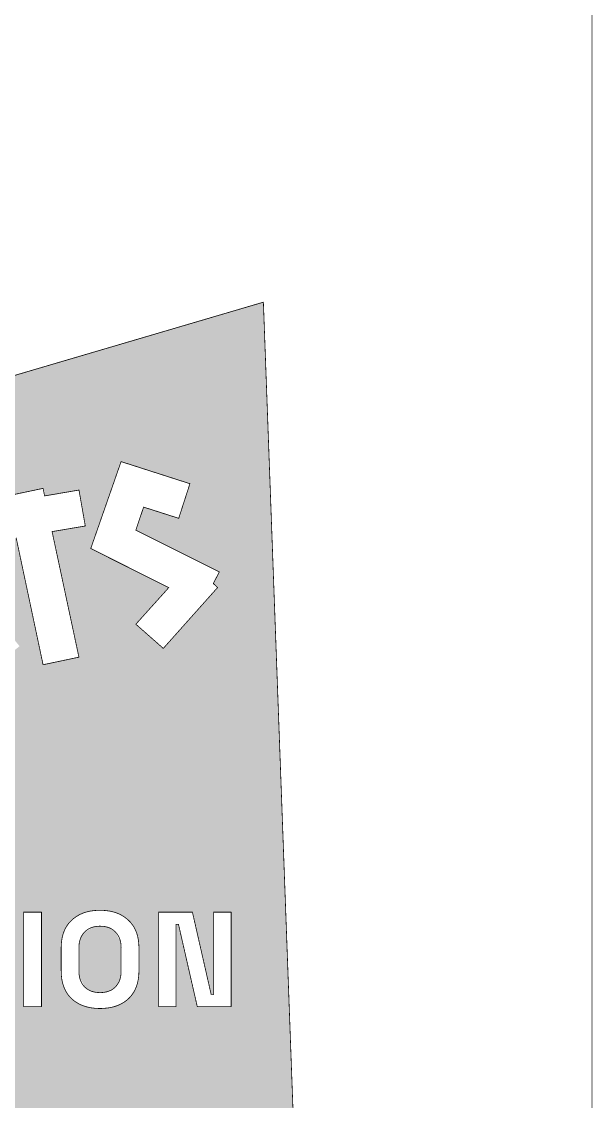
# Model space of a CAD drawing. Header units: inches. Extents: x 0 to 67, y 0 to 129.
# Drawn here: x 57.11 to 66.61, y 91.19 to 109.18 of the extents above; entities that cross this region are included whole.
import ezdxf

# ---------------------------------------------------------------- set-up
doc = ezdxf.new("R2010")
doc.units = ezdxf.units.IN
for name, color, linetype in [('Mechanical 2', 216, 'Continuous'), ('Mechanical 3', 76, 'Continuous'), ('Top Overlay', 2, 'Continuous')]:
    doc.layers.add(name, color=color, linetype=linetype)

msp = doc.modelspace()

# ---------------------------------------------------------------- hatches: boundary and pattern name
at = {"layer": 'Top Overlay'}
h = msp.add_hatch(color=2, dxfattribs=at)
h.paths.add_polyline_path([(61.135, 104.48), (62.982, 54.051), (62.964, 54.034), (44.793, 55.995), (45.73, 76.982), (48.045, 81.495), (56.235, 80.111), (59.817, 83.693), (59.182, 89.916), (53.721, 91.059), (52.197, 91.313), (47.752, 85.979), (46.101, 83.439), (45.864, 79.402), (45.838, 79.404), (46.77, 100.27), (61.114, 104.495)])
h.paths.add_polyline_path([(58.764, 101.845), (58.259, 100.397), (59.54, 99.755), (59.544, 99.73), (59.01, 99.136), (59.467, 98.733), (60.371, 99.747), (60.3, 99.814), (60.4, 100.008), (59.009, 100.702), (59.139, 101.087), (59.724, 100.9), (59.91, 101.477)], flags=0)
h.paths.add_polyline_path([(55.056, 100.976), (54.996, 100.614), (54.84, 100.568), (55.511, 98.194), (55.664, 98.238), (55.967, 97.865), (57.073, 98.77), (56.69, 99.242), (56.022, 98.697), (55.997, 98.705), (55.563, 100.251), (55.58, 100.27), (56.055, 100.188), (56.159, 100.788)], flags=0)
h.paths.add_polyline_path([(57.465, 101.399), (56.869, 101.273), (56.887, 101.19), (56.872, 101.169), (56.381, 101.082), (56.486, 100.484), (57.017, 100.576), (57.465, 98.461), (58.062, 98.587), (57.619, 100.661), (57.633, 100.682), (58.168, 100.772), (58.063, 101.371), (57.49, 101.273)], flags=0)
h.paths.add_polyline_path([(54.603, 100.546), (53.35, 100.384), (53.357, 100.323), (53.064, 100.241), (53.851, 97.431), (54.437, 97.594), (54.426, 97.636), (55.276, 97.963), (55.059, 98.531), (54.28, 98.234), (54.257, 98.245), (54.111, 98.768), (54.123, 98.79), (54.544, 98.906), (54.38, 99.492), (53.941, 99.372), (53.817, 99.812), (53.831, 99.833), (54.683, 99.945)], flags=0)
h.paths.add_polyline_path([(52.862, 100.086), (51.61, 99.924), (51.616, 99.863), (51.322, 99.781), (52.109, 96.971), (52.697, 97.134), (52.369, 98.308), (52.381, 98.33), (52.803, 98.445), (52.638, 99.032), (52.2, 98.912), (52.075, 99.352), (52.089, 99.373), (52.941, 99.485)], flags=0)
h.paths.add_polyline_path([(51.121, 99.626), (49.868, 99.463), (49.875, 99.403), (49.582, 99.322), (50.369, 96.511), (50.955, 96.674), (50.627, 97.848), (50.64, 97.87), (51.061, 97.985), (50.898, 98.573), (50.459, 98.453), (50.335, 98.892), (50.349, 98.913), (51.199, 99.025)], flags=0)
h.paths.add_polyline_path([(49.379, 99.165), (48.126, 99.003), (48.133, 98.944), (47.84, 98.861), (48.627, 96.051), (49.213, 96.215), (49.203, 96.256), (50.053, 96.583), (49.837, 97.151), (49.056, 96.854), (49.033, 96.865), (48.887, 97.387), (48.899, 97.409), (49.321, 97.525), (49.156, 98.113), (48.718, 97.992), (48.593, 98.431), (48.607, 98.453), (49.459, 98.565)], flags=0)
h.paths.add_polyline_path([(53.304, 94.37), (53.275, 94.369), (53.247, 94.367), (53.228, 94.366), (53.218, 94.365), (53.204, 94.363), (53.204, 94.363), (53.197, 94.362), (53.184, 94.361), (53.184, 94.361), (53.18, 94.36), (53.171, 94.359), (53.157, 94.356), (53.151, 94.355), (53.138, 94.353), (53.113, 94.347), (53.088, 94.34), (53.074, 94.336), (53.074, 94.336), (53.074, 94.336), (53.064, 94.333), (53.051, 94.329), (53.051, 94.329), (53.04, 94.325), (53.029, 94.321), (53.029, 94.321), (53.029, 94.32), (53.017, 94.316), (52.995, 94.306), (52.973, 94.295), (52.962, 94.289), (52.946, 94.281), (52.916, 94.262), (52.887, 94.241), (52.864, 94.222), (52.859, 94.218), (52.846, 94.205), (52.846, 94.205), (52.846, 94.205), (52.824, 94.185), (52.785, 94.14), (52.752, 94.09), (52.725, 94.037), (52.714, 94.009), (52.71, 93.997), (52.702, 93.972), (52.695, 93.948), (52.689, 93.923), (52.686, 93.91), (52.685, 93.903), (52.682, 93.89), (52.68, 93.877), (52.678, 93.863), (52.677, 93.856), (52.677, 93.849), (52.675, 93.835), (52.674, 93.821), (52.673, 93.807), (52.672, 93.8), (52.672, 93.792), (52.671, 93.778), (52.671, 93.763), (52.67, 93.748), (52.67, 93.74), (52.67, 93.363), (52.67, 93.348), (52.671, 93.319), (52.673, 93.29), (52.676, 93.261), (52.677, 93.247), (52.678, 93.24), (52.68, 93.227), (52.682, 93.214), (52.685, 93.2), (52.688, 93.187), (52.69, 93.174), (52.693, 93.162), (52.697, 93.149), (52.699, 93.143), (52.702, 93.131), (52.71, 93.107), (52.718, 93.083), (52.728, 93.06), (52.734, 93.049), (52.744, 93.027), (52.768, 92.986), (52.797, 92.948), (52.828, 92.912), (52.846, 92.895), (52.868, 92.875), (52.916, 92.839), (52.968, 92.809), (53.023, 92.784), (53.051, 92.775), (53.064, 92.77), (53.088, 92.763), (53.113, 92.757), (53.138, 92.751), (53.151, 92.749), (53.157, 92.748), (53.171, 92.745), (53.184, 92.743), (53.197, 92.742), (53.204, 92.741), (53.211, 92.74), (53.225, 92.739), (53.239, 92.737), (53.253, 92.736), (53.26, 92.736), (53.267, 92.736), (53.281, 92.735), (53.296, 92.735), (53.311, 92.734), (53.318, 92.734), (53.332, 92.734), (53.361, 92.735), (53.389, 92.737), (53.417, 92.739), (53.432, 92.741), (53.438, 92.742), (53.452, 92.743), (53.461, 92.745), (53.465, 92.745), (53.465, 92.745), (53.478, 92.748), (53.485, 92.749), (53.485, 92.749), (53.491, 92.75), (53.504, 92.753), (53.504, 92.753), (53.508, 92.754), (53.517, 92.755), (53.529, 92.758), (53.536, 92.76), (53.548, 92.763), (53.572, 92.77), (53.595, 92.778), (53.619, 92.787), (53.63, 92.792), (53.652, 92.802), (53.694, 92.824), (53.734, 92.85), (53.772, 92.879), (53.79, 92.895), (53.812, 92.916), (53.851, 92.962), (53.884, 93.012), (53.911, 93.066), (53.921, 93.094), (53.926, 93.107), (53.934, 93.131), (53.941, 93.156), (53.947, 93.181), (53.949, 93.193), (53.951, 93.2), (53.953, 93.214), (53.955, 93.227), (53.957, 93.24), (53.959, 93.254), (53.961, 93.268), (53.962, 93.282), (53.963, 93.296), (53.963, 93.303), (53.964, 93.311), (53.964, 93.326), (53.965, 93.34), (53.965, 93.355), (53.965, 93.363), (53.965, 93.363), (53.965, 93.74), (53.965, 93.755), (53.964, 93.784), (53.963, 93.813), (53.96, 93.842), (53.958, 93.856), (53.957, 93.863), (53.955, 93.877), (53.953, 93.89), (53.951, 93.903), (53.948, 93.916), (53.945, 93.929), (53.942, 93.942), (53.939, 93.954), (53.937, 93.961), (53.935, 93.967), (53.932, 93.979), (53.928, 93.991), (53.924, 94.003), (53.921, 94.009), (53.917, 94.02), (53.907, 94.042), (53.897, 94.064), (53.885, 94.086), (53.879, 94.096), (53.87, 94.111), (53.85, 94.14), (53.827, 94.168), (53.803, 94.193), (53.79, 94.205), (53.79, 94.205), (53.768, 94.226), (53.72, 94.262), (53.668, 94.294), (53.613, 94.319), (53.584, 94.329), (53.572, 94.333), (53.547, 94.34), (53.523, 94.347), (53.498, 94.353), (53.485, 94.355), (53.478, 94.356), (53.465, 94.359), (53.452, 94.361), (53.438, 94.362), (53.432, 94.363), (53.425, 94.364), (53.411, 94.366), (53.397, 94.367), (53.383, 94.368), (53.369, 94.369), (53.354, 94.369), (53.34, 94.37), (53.325, 94.37), (53.318, 94.37)], flags=0)
h.paths.add_polyline_path([(58.399, 94.37), (58.37, 94.369), (58.342, 94.367), (58.314, 94.365), (58.299, 94.363), (58.293, 94.362), (58.279, 94.361), (58.27, 94.359), (58.266, 94.359), (58.266, 94.359), (58.253, 94.356), (58.246, 94.355), (58.246, 94.355), (58.234, 94.353), (58.223, 94.35), (58.209, 94.347), (58.184, 94.34), (58.159, 94.333), (58.147, 94.329), (58.136, 94.325), (58.113, 94.316), (58.091, 94.306), (58.069, 94.295), (58.058, 94.289), (58.042, 94.281), (58.012, 94.262), (57.983, 94.241), (57.955, 94.218), (57.942, 94.205), (57.92, 94.185), (57.881, 94.14), (57.848, 94.09), (57.821, 94.037), (57.81, 94.009), (57.806, 93.997), (57.798, 93.972), (57.791, 93.948), (57.785, 93.923), (57.782, 93.91), (57.781, 93.903), (57.779, 93.89), (57.776, 93.877), (57.774, 93.863), (57.773, 93.849), (57.771, 93.835), (57.77, 93.821), (57.769, 93.807), (57.768, 93.8), (57.768, 93.792), (57.767, 93.778), (57.767, 93.766), (57.767, 93.763), (57.767, 93.762), (57.767, 93.748), (57.767, 93.74), (57.767, 93.74), (57.767, 93.363), (57.767, 93.348), (57.767, 93.319), (57.769, 93.29), (57.772, 93.261), (57.774, 93.247), (57.774, 93.24), (57.776, 93.227), (57.779, 93.214), (57.781, 93.2), (57.784, 93.187), (57.787, 93.174), (57.79, 93.162), (57.793, 93.149), (57.795, 93.143), (57.798, 93.131), (57.806, 93.107), (57.815, 93.083), (57.824, 93.06), (57.83, 93.049), (57.83, 93.049), (57.84, 93.027), (57.864, 92.986), (57.893, 92.948), (57.924, 92.912), (57.942, 92.895), (57.964, 92.875), (58.012, 92.839), (58.064, 92.809), (58.119, 92.784), (58.147, 92.775), (58.147, 92.775), (58.147, 92.775), (58.159, 92.77), (58.17, 92.767), (58.184, 92.763), (58.209, 92.757), (58.234, 92.751), (58.26, 92.746), (58.287, 92.742), (58.314, 92.739), (58.341, 92.737), (58.355, 92.736), (58.355, 92.736), (58.362, 92.736), (58.377, 92.735), (58.391, 92.735), (58.406, 92.734), (58.413, 92.734), (58.427, 92.734), (58.456, 92.735), (58.484, 92.737), (58.512, 92.739), (58.527, 92.741), (58.533, 92.742), (58.547, 92.743), (58.556, 92.745), (58.56, 92.745), (58.56, 92.745), (58.573, 92.748), (58.58, 92.749), (58.58, 92.749), (58.586, 92.75), (58.599, 92.753), (58.599, 92.753), (58.603, 92.754), (58.612, 92.755), (58.624, 92.758), (58.631, 92.76), (58.643, 92.763), (58.667, 92.77), (58.69, 92.778), (58.714, 92.787), (58.725, 92.792), (58.747, 92.802), (58.789, 92.824), (58.829, 92.85), (58.867, 92.879), (58.885, 92.895), (58.907, 92.916), (58.946, 92.962), (58.979, 93.012), (59.006, 93.066), (59.017, 93.094), (59.021, 93.107), (59.029, 93.131), (59.037, 93.156), (59.043, 93.181), (59.045, 93.193), (59.047, 93.2), (59.049, 93.214), (59.051, 93.227), (59.053, 93.24), (59.055, 93.254), (59.057, 93.268), (59.058, 93.282), (59.059, 93.296), (59.06, 93.311), (59.061, 93.326), (59.061, 93.34), (59.061, 93.355), (59.061, 93.363), (59.061, 93.363), (59.061, 93.74), (59.061, 93.755), (59.06, 93.784), (59.059, 93.813), (59.057, 93.832), (59.056, 93.842), (59.054, 93.856), (59.054, 93.856), (59.053, 93.863), (59.051, 93.876), (59.051, 93.877), (59.051, 93.88), (59.049, 93.89), (59.047, 93.903), (59.044, 93.916), (59.041, 93.929), (59.038, 93.942), (59.035, 93.954), (59.033, 93.961), (59.029, 93.973), (59.022, 93.996), (59.013, 94.02), (59.003, 94.043), (58.997, 94.054), (58.987, 94.075), (58.962, 94.116), (58.934, 94.154), (58.902, 94.189), (58.885, 94.205), (58.863, 94.226), (58.814, 94.262), (58.763, 94.294), (58.708, 94.319), (58.679, 94.329), (58.667, 94.333), (58.642, 94.34), (58.618, 94.347), (58.593, 94.353), (58.58, 94.355), (58.573, 94.356), (58.56, 94.359), (58.547, 94.361), (58.533, 94.362), (58.527, 94.363), (58.52, 94.364), (58.506, 94.366), (58.492, 94.367), (58.478, 94.368), (58.464, 94.369), (58.449, 94.369), (58.435, 94.37), (58.42, 94.37), (58.413, 94.37)], flags=0)
h.paths.add_polyline_path([(48.388, 94.339), (48.38, 94.339), (48.38, 94.339), (48.38, 94.339), (48.38, 94.339), (47.733, 94.339), (47.733, 94.078), (47.939, 94.078), (47.939, 93.026), (47.733, 93.026), (47.733, 92.765), (48.38, 92.765), (48.395, 92.765), (48.425, 92.766), (48.456, 92.768), (48.486, 92.77), (48.501, 92.772), (48.508, 92.773), (48.522, 92.774), (48.536, 92.776), (48.55, 92.779), (48.557, 92.78), (48.563, 92.781), (48.576, 92.784), (48.59, 92.786), (48.603, 92.789), (48.615, 92.793), (48.628, 92.796), (48.64, 92.8), (48.653, 92.803), (48.665, 92.807), (48.676, 92.812), (48.688, 92.816), (48.7, 92.821), (48.705, 92.823), (48.716, 92.828), (48.738, 92.838), (48.759, 92.849), (48.779, 92.861), (48.789, 92.868), (48.799, 92.874), (48.817, 92.887), (48.835, 92.902), (48.852, 92.917), (48.861, 92.925), (48.877, 92.942), (48.908, 92.977), (48.935, 93.016), (48.958, 93.057), (48.967, 93.079), (48.972, 93.09), (48.982, 93.114), (48.99, 93.138), (48.997, 93.162), (49.001, 93.175), (49.002, 93.181), (49.006, 93.194), (49.008, 93.207), (49.011, 93.22), (49.012, 93.227), (49.014, 93.234), (49.016, 93.248), (49.018, 93.262), (49.02, 93.276), (49.021, 93.283), (49.022, 93.29), (49.023, 93.305), (49.024, 93.319), (49.025, 93.334), (49.026, 93.341), (49.026, 93.349), (49.027, 93.364), (49.027, 93.38), (49.027, 93.395), (49.027, 93.403), (49.027, 93.403), (49.027, 93.7), (49.028, 93.715), (49.027, 93.745), (49.025, 93.775), (49.023, 93.796), (49.023, 93.805), (49.021, 93.82), (49.021, 93.82), (49.02, 93.827), (49.018, 93.841), (49.018, 93.841), (49.018, 93.844), (49.016, 93.855), (49.014, 93.869), (49.011, 93.883), (49.008, 93.896), (49.006, 93.909), (49.002, 93.922), (49.001, 93.928), (48.999, 93.935), (48.996, 93.947), (48.992, 93.959), (48.988, 93.972), (48.984, 93.984), (48.979, 93.995), (48.975, 94.007), (48.97, 94.018), (48.967, 94.024), (48.967, 94.024), (48.962, 94.035), (48.952, 94.056), (48.94, 94.077), (48.927, 94.097), (48.921, 94.107), (48.914, 94.116), (48.9, 94.134), (48.885, 94.152), (48.869, 94.169), (48.861, 94.177), (48.844, 94.193), (48.807, 94.223), (48.768, 94.249), (48.727, 94.271), (48.705, 94.28), (48.694, 94.285), (48.67, 94.294), (48.646, 94.302), (48.622, 94.31), (48.609, 94.313), (48.603, 94.314), (48.59, 94.317), (48.576, 94.32), (48.563, 94.323), (48.55, 94.325), (48.536, 94.328), (48.522, 94.33), (48.508, 94.332), (48.501, 94.332), (48.501, 94.332), (48.493, 94.333), (48.479, 94.335), (48.464, 94.336), (48.449, 94.337), (48.434, 94.338), (48.419, 94.338), (48.404, 94.339), (48.403, 94.339), (48.403, 94.339)], flags=0)
h.paths.add_polyline_path([(54.983, 94.339), (54.976, 94.339), (54.293, 94.339), (54.293, 92.765), (54.59, 92.765), (54.59, 93.359), (55.003, 93.359), (55.003, 93.359), (55.003, 93.359), (55.004, 93.359), (55.02, 93.358), (55.039, 93.356), (55.061, 93.349), (55.062, 93.349), (55.064, 93.348), (55.066, 93.347), (55.068, 93.346), (55.068, 93.346), (55.069, 93.346), (55.071, 93.345), (55.073, 93.344), (55.075, 93.342), (55.076, 93.342), (55.077, 93.341), (55.095, 93.324), (55.109, 93.305), (55.112, 93.299), (55.113, 93.295), (55.114, 93.293), (55.116, 93.288), (55.117, 93.284), (55.119, 93.28), (55.119, 93.277), (55.12, 93.275), (55.121, 93.27), (55.122, 93.265), (55.122, 93.261), (55.123, 93.258), (55.123, 93.256), (55.123, 93.25), (55.124, 93.245), (55.124, 93.24), (55.124, 93.237), (55.124, 92.765), (55.421, 92.765), (55.421, 93.28), (55.421, 93.28), (55.421, 93.28), (55.421, 93.28), (55.421, 93.287), (55.42, 93.3), (55.42, 93.3), (55.42, 93.304), (55.419, 93.313), (55.417, 93.327), (55.416, 93.333), (55.415, 93.337), (55.414, 93.345), (55.412, 93.353), (55.41, 93.361), (55.407, 93.368), (55.404, 93.376), (55.401, 93.383), (55.398, 93.39), (55.396, 93.393), (55.394, 93.398), (55.388, 93.408), (55.382, 93.417), (55.375, 93.426), (55.372, 93.431), (55.364, 93.439), (55.347, 93.454), (55.329, 93.467), (55.308, 93.478), (55.298, 93.481), (55.294, 93.483), (55.286, 93.485), (55.278, 93.487), (55.27, 93.489), (55.266, 93.49), (55.264, 93.49), (55.26, 93.491), (55.256, 93.491), (55.252, 93.492), (55.25, 93.492), (55.248, 93.492), (55.243, 93.493), (55.239, 93.493), (55.234, 93.494), (55.232, 93.494), (55.232, 93.534), (55.257, 93.544), (55.303, 93.57), (55.345, 93.603), (55.382, 93.64), (55.398, 93.662), (55.405, 93.671), (55.417, 93.69), (55.428, 93.709), (55.438, 93.73), (55.441, 93.74), (55.444, 93.746), (55.447, 93.757), (55.451, 93.769), (55.454, 93.78), (55.456, 93.792), (55.459, 93.805), (55.461, 93.817), (55.463, 93.83), (55.463, 93.836), (55.464, 93.84), (55.464, 93.846), (55.465, 93.853), (55.465, 93.86), (55.465, 93.866), (55.466, 93.873), (55.466, 93.88), (55.466, 93.887), (55.466, 93.891), (55.466, 93.918), (55.466, 93.918), (55.466, 93.918), (55.466, 93.918), (55.466, 93.927), (55.465, 93.946), (55.464, 93.964), (55.462, 93.983), (55.46, 93.992), (55.46, 93.998), (55.457, 94.009), (55.455, 94.021), (55.452, 94.032), (55.451, 94.038), (55.447, 94.052), (55.438, 94.078), (55.426, 94.104), (55.417, 94.121), (55.413, 94.129), (55.405, 94.141), (55.405, 94.141), (55.394, 94.157), (55.392, 94.161), (55.37, 94.188), (55.342, 94.216), (55.312, 94.241), (55.296, 94.251), (55.289, 94.256), (55.274, 94.266), (55.258, 94.274), (55.243, 94.283), (55.235, 94.286), (55.235, 94.286), (55.223, 94.292), (55.2, 94.301), (55.176, 94.31), (55.152, 94.317), (55.14, 94.32), (55.134, 94.321), (55.121, 94.324), (55.108, 94.327), (55.095, 94.329), (55.082, 94.331), (55.068, 94.333), (55.054, 94.335), (55.041, 94.336), (55.027, 94.337), (55.012, 94.338), (54.998, 94.339)], flags=0)
h.paths.add_polyline_path([(60.597, 94.339), (60.305, 94.339), (60.305, 92.968), (60.264, 92.968), (59.952, 94.339), (59.388, 94.339), (59.388, 92.765), (59.68, 92.765), (59.68, 94.136), (59.72, 94.136), (60.033, 92.765), (60.597, 92.765)], flags=0)
h.paths.add_polyline_path([(57.439, 94.339), (57.142, 94.339), (57.142, 92.765), (57.439, 92.765)], flags=0)
h.paths.add_polyline_path([(56.873, 94.339), (55.659, 94.339), (55.659, 94.068), (56.118, 94.068), (56.118, 92.765), (56.415, 92.765), (56.415, 94.068), (56.873, 94.068)], flags=0)
h.paths.add_polyline_path([(52.501, 94.339), (51.288, 94.339), (51.288, 94.068), (51.745, 94.068), (51.745, 92.765), (52.042, 92.765), (52.042, 94.068), (52.501, 94.068)], flags=0)
h.paths.add_polyline_path([(49.639, 94.339), (49.342, 94.339), (49.342, 92.765), (49.639, 92.765)], flags=0)
h.paths.add_polyline_path([(55.699, 70.745), (55.407, 70.745), (55.407, 69.374), (55.367, 69.374), (55.054, 70.745), (54.489, 70.745), (54.489, 69.171), (54.783, 69.171), (54.783, 70.542), (54.823, 70.542), (55.134, 69.171), (55.699, 69.171)], flags=0)
h.paths.add_polyline_path([(57.074, 70.745), (56.063, 70.745), (56.063, 69.171), (57.088, 69.171), (57.088, 69.442), (56.36, 69.442), (56.36, 69.831), (57.011, 69.831), (57.011, 70.1), (56.36, 70.1), (56.36, 70.476), (57.074, 70.476)], flags=0)
h.paths.add_polyline_path([(52.698, 70.745), (51.484, 70.745), (51.484, 70.476), (51.943, 70.476), (51.943, 69.171), (52.24, 69.171), (52.24, 70.476), (52.698, 70.476)], flags=0)
h.paths.add_polyline_path([(53.501, 70.776), (53.473, 70.775), (53.444, 70.774), (53.416, 70.771), (53.402, 70.769), (53.395, 70.769), (53.381, 70.767), (53.368, 70.765), (53.355, 70.763), (53.342, 70.76), (53.329, 70.758), (53.316, 70.755), (53.304, 70.752), (53.297, 70.75), (53.285, 70.747), (53.261, 70.74), (53.238, 70.732), (53.214, 70.722), (53.203, 70.717), (53.181, 70.708), (53.139, 70.685), (53.099, 70.659), (53.061, 70.629), (53.043, 70.613), (53.021, 70.592), (52.983, 70.547), (52.949, 70.497), (52.922, 70.443), (52.912, 70.415), (52.907, 70.403), (52.899, 70.379), (52.892, 70.354), (52.886, 70.329), (52.884, 70.316), (52.883, 70.31), (52.88, 70.297), (52.878, 70.283), (52.876, 70.27), (52.874, 70.256), (52.873, 70.242), (52.871, 70.228), (52.87, 70.214), (52.869, 70.199), (52.869, 70.185), (52.868, 70.17), (52.868, 70.155), (52.868, 70.148), (52.868, 69.77), (52.868, 69.755), (52.869, 69.726), (52.871, 69.697), (52.873, 69.668), (52.875, 69.654), (52.876, 69.647), (52.878, 69.634), (52.88, 69.62), (52.883, 69.607), (52.885, 69.594), (52.888, 69.581), (52.891, 69.568), (52.894, 69.555), (52.896, 69.549), (52.899, 69.537), (52.907, 69.513), (52.916, 69.49), (52.922, 69.477), (52.926, 69.467), (52.931, 69.456), (52.931, 69.456), (52.931, 69.456), (52.941, 69.434), (52.966, 69.393), (52.994, 69.354), (53.026, 69.319), (53.043, 69.303), (53.065, 69.282), (53.114, 69.246), (53.166, 69.215), (53.22, 69.19), (53.249, 69.181), (53.261, 69.177), (53.286, 69.169), (53.311, 69.163), (53.336, 69.157), (53.348, 69.155), (53.355, 69.154), (53.368, 69.151), (53.381, 69.149), (53.395, 69.148), (53.408, 69.146), (53.422, 69.145), (53.436, 69.143), (53.45, 69.142), (53.457, 69.142), (53.464, 69.142), (53.479, 69.141), (53.494, 69.141), (53.508, 69.14), (53.515, 69.14), (53.53, 69.14), (53.558, 69.141), (53.587, 69.143), (53.615, 69.145), (53.629, 69.147), (53.636, 69.148), (53.649, 69.149), (53.663, 69.151), (53.676, 69.154), (53.683, 69.155), (53.689, 69.156), (53.702, 69.159), (53.71, 69.161), (53.714, 69.162), (53.715, 69.162), (53.727, 69.165), (53.733, 69.166), (53.733, 69.166), (53.745, 69.169), (53.756, 69.173), (53.769, 69.177), (53.793, 69.185), (53.816, 69.194), (53.828, 69.199), (53.85, 69.208), (53.892, 69.231), (53.932, 69.257), (53.97, 69.286), (53.987, 69.303), (54.009, 69.323), (54.048, 69.369), (54.081, 69.419), (54.109, 69.473), (54.119, 69.501), (54.123, 69.513), (54.131, 69.537), (54.138, 69.562), (54.144, 69.587), (54.147, 69.6), (54.148, 69.607), (54.151, 69.62), (54.153, 69.634), (54.155, 69.647), (54.157, 69.661), (54.158, 69.675), (54.159, 69.689), (54.161, 69.703), (54.161, 69.71), (54.161, 69.718), (54.162, 69.733), (54.162, 69.748), (54.163, 69.762), (54.163, 69.77), (54.163, 70.148), (54.163, 70.148), (54.163, 70.148), (54.163, 70.162), (54.162, 70.173), (54.162, 70.191), (54.16, 70.22), (54.157, 70.249), (54.156, 70.263), (54.155, 70.27), (54.153, 70.283), (54.151, 70.297), (54.148, 70.31), (54.147, 70.316), (54.146, 70.323), (54.143, 70.336), (54.14, 70.348), (54.136, 70.361), (54.135, 70.367), (54.131, 70.379), (54.123, 70.403), (54.115, 70.426), (54.105, 70.449), (54.1, 70.46), (54.089, 70.482), (54.065, 70.522), (54.037, 70.561), (54.006, 70.595), (54.005, 70.596), (53.987, 70.613), (53.987, 70.613), (53.965, 70.633), (53.917, 70.67), (53.865, 70.7), (53.81, 70.726), (53.782, 70.735), (53.77, 70.74), (53.745, 70.747), (53.72, 70.753), (53.695, 70.759), (53.683, 70.761), (53.676, 70.763), (53.663, 70.765), (53.649, 70.767), (53.636, 70.769), (53.622, 70.77), (53.608, 70.772), (53.594, 70.773), (53.581, 70.774), (53.574, 70.774), (53.566, 70.775), (53.552, 70.775), (53.537, 70.776), (53.523, 70.776), (53.515, 70.776)], flags=0)
h.paths.add_polyline_path([(54.585, 66.553), (54.335, 66.553), (54.086, 66.553), (54.069, 66.55), (54.052, 66.551), (53.557, 66.486), (53.541, 66.48), (53.523, 66.479), (53.041, 66.35), (53.026, 66.342), (53.009, 66.339), (52.548, 66.148), (52.533, 66.138), (52.517, 66.133), (52.085, 65.883), (52.072, 65.872), (52.056, 65.864), (51.66, 65.56), (51.649, 65.547), (51.635, 65.538), (51.282, 65.185), (51.272, 65.17), (51.259, 65.159), (50.955, 64.763), (50.948, 64.748), (50.936, 64.735), (50.687, 64.302), (50.681, 64.286), (50.672, 64.272), (50.481, 63.81), (50.477, 63.794), (50.47, 63.778), (50.34, 63.296), (50.339, 63.279), (50.334, 63.263), (50.269, 62.768), (50.27, 62.75), (50.266, 62.734), (50.266, 62.484), (50.266, 62.234), (50.27, 62.218), (50.269, 62.2), (50.334, 61.705), (50.339, 61.689), (50.34, 61.672), (50.47, 61.19), (50.477, 61.174), (50.481, 61.158), (50.672, 60.696), (50.681, 60.682), (50.687, 60.666), (50.936, 60.233), (50.948, 60.22), (50.955, 60.205), (51.259, 59.809), (51.272, 59.798), (51.282, 59.783), (51.635, 59.43), (51.649, 59.421), (51.66, 59.408), (52.056, 59.104), (52.072, 59.096), (52.085, 59.085), (52.517, 58.835), (52.533, 58.83), (52.548, 58.82), (53.009, 58.629), (53.026, 58.626), (53.041, 58.618), (53.523, 58.489), (53.541, 58.488), (53.557, 58.482), (54.052, 58.417), (54.069, 58.418), (54.086, 58.415), (54.335, 58.415), (54.335, 58.415), (54.585, 58.415), (54.602, 58.418), (54.619, 58.417), (55.114, 58.482), (55.13, 58.488), (55.147, 58.489), (55.63, 58.618), (55.645, 58.626), (55.662, 58.629), (56.123, 58.82), (56.137, 58.83), (56.154, 58.835), (56.586, 59.085), (56.599, 59.096), (56.614, 59.104), (57.011, 59.408), (57.022, 59.421), (57.036, 59.43), (57.389, 59.783), (57.399, 59.798), (57.411, 59.809), (57.716, 60.205), (57.723, 60.22), (57.734, 60.233), (57.984, 60.666), (57.99, 60.682), (57.999, 60.696), (58.19, 61.158), (58.193, 61.174), (58.201, 61.19), (58.33, 61.672), (58.331, 61.689), (58.337, 61.705), (58.402, 62.2), (58.401, 62.218), (58.404, 62.234), (58.404, 62.484), (58.404, 62.484), (58.404, 62.734), (58.401, 62.75), (58.402, 62.768), (58.337, 63.263), (58.331, 63.279), (58.33, 63.296), (58.201, 63.778), (58.194, 63.794), (58.19, 63.81), (57.999, 64.272), (57.99, 64.286), (57.984, 64.302), (57.734, 64.735), (57.723, 64.748), (57.716, 64.763), (57.411, 65.159), (57.399, 65.17), (57.389, 65.185), (57.036, 65.538), (57.022, 65.547), (57.011, 65.56), (56.614, 65.864), (56.599, 65.872), (56.586, 65.883), (56.154, 66.133), (56.137, 66.138), (56.123, 66.148), (55.662, 66.339), (55.645, 66.342), (55.63, 66.35), (55.147, 66.479), (55.13, 66.48), (55.114, 66.486), (54.619, 66.551), (54.602, 66.55)], flags=0)
h = msp.add_hatch(color=2, dxfattribs=at)
edge = h.paths.add_edge_path()
edge.add_arc((58.411, 93.484), 0.485, 262.7637, 270.1519)
edge.add_arc((58.413, 93.545), 0.546, 269.9614, 273.4064)
edge.add_arc((58.417, 93.476), 0.477, 273.4044, 277.1783)
edge.add_arc((58.424, 93.421), 0.421, 277.1858, 281.2793)
edge.add_arc((58.438, 93.357), 0.356, 281.1699, 290.3372)
edge.add_arc((58.463, 93.293), 0.288, 290.0829, 316.5801)
edge.add_arc((58.447, 93.312), 0.312, 316.0377, 325.7847)
edge.add_arc((58.441, 93.315), 0.319, 325.909, 340.3656)
edge.add_arc((58.393, 93.333), 0.37, 340.3176, 349.0557)
edge.add_arc((58.34, 93.344), 0.424, 348.9492, 352.9442)
edge.add_arc((58.26, 93.353), 0.504, 353.0354, 360.1417)
edge.add_line((58.764, 93.354), (58.764, 93.75))
edge.add_arc((58.242, 93.75), 0.522, 359.9614, 363.4245)
edge.add_arc((58.296, 93.754), 0.468, 3.403, 7.1203)
edge.add_arc((58.362, 93.763), 0.402, 7.0249, 15.2628)
edge.add_arc((58.441, 93.787), 0.319, 14.8356, 43.8109)
edge.add_arc((58.461, 93.809), 0.289, 43.3174, 64.3062)
edge.add_arc((58.445, 93.777), 0.325, 64.2923, 74.0424)
edge.add_arc((58.433, 93.735), 0.369, 73.9416, 78.4461)
edge.add_arc((58.424, 93.694), 0.411, 78.4174, 82.6214)
edge.add_arc((58.414, 93.61), 0.495, 82.7255, 90.1589)
edge.add_arc((58.412, 93.609), 0.496, 89.9487, 93.6308)
edge.add_arc((58.409, 93.661), 0.444, 93.6156, 97.5703)
edge.add_arc((58.4, 93.719), 0.385, 97.4647, 106.118)
edge.add_arc((58.378, 93.788), 0.313, 105.7705, 135.5271)
edge.add_arc((58.38, 93.79), 0.313, 136.0372, 145.774)
edge.add_arc((58.386, 93.787), 0.32, 145.8899, 160.2961)
edge.add_arc((58.433, 93.77), 0.369, 160.2579, 168.9806)
edge.add_arc((58.483, 93.76), 0.421, 168.8803, 172.8769)
edge.add_arc((58.558, 93.751), 0.496, 172.9794, 180.1333)
edge.add_line((58.062, 93.75), (58.062, 93.354))
edge.add_arc((58.597, 93.354), 0.535, 179.9646, 183.3777)
edge.add_arc((58.538, 93.35), 0.476, 183.3766, 187.0673)
edge.add_arc((58.468, 93.341), 0.405, 186.9665, 195.1806)
edge.add_arc((58.385, 93.316), 0.318, 194.7442, 223.813)
edge.add_arc((58.373, 93.309), 0.305, 224.4149, 234.4811)
edge.add_arc((58.375, 93.312), 0.309, 234.6101, 249.5974)
edge.add_arc((58.392, 93.357), 0.357, 249.5646, 258.6255)
edge.add_arc((58.403, 93.411), 0.411, 258.5356, 262.6499)
h = msp.add_hatch(color=2, dxfattribs=at)
edge = h.paths.add_edge_path()
edge.add_arc((58.538, 93.35), 0.476, 183.3765, 187.0683, ccw=False)
edge.add_arc((58.598, 93.354), 0.536, 179.9658, 183.3762, ccw=False)
edge.add_line((58.062, 93.354), (58.062, 93.75))
edge.add_arc((58.559, 93.751), 0.497, 172.9826, 180.1302, ccw=False)
edge.add_arc((58.485, 93.759), 0.422, 168.8922, 172.8747, ccw=False)
edge.add_arc((58.433, 93.77), 0.369, 160.2596, 168.9753, ccw=False)
edge.add_arc((58.386, 93.787), 0.319, 145.8886, 160.2957, ccw=False)
edge.add_arc((58.381, 93.79), 0.313, 136.0401, 145.7711, ccw=False)
edge.add_arc((58.378, 93.788), 0.313, 105.7748, 135.5244, ccw=False)
edge.add_arc((58.4, 93.719), 0.386, 97.4613, 106.1116, ccw=False)
edge.add_arc((58.409, 93.66), 0.445, 93.622, 97.5724, ccw=False)
edge.add_arc((58.412, 93.609), 0.496, 89.9521, 93.6369, ccw=False)
edge.add_arc((58.414, 93.61), 0.495, 82.7187, 90.1611, ccw=False)
edge.add_arc((58.424, 93.691), 0.413, 78.432, 82.6068, ccw=False)
edge.add_arc((58.432, 93.733), 0.371, 73.9508, 78.4345, ccw=False)
edge.add_arc((58.445, 93.776), 0.325, 64.2944, 74.0421, ccw=False)
edge.add_arc((58.461, 93.809), 0.289, 43.3154, 64.3082, ccw=False)
edge.add_arc((58.441, 93.787), 0.319, 14.8348, 43.8117, ccw=False)
edge.add_arc((58.362, 93.763), 0.402, 7.0217, 15.265, ccw=False)
edge.add_arc((58.298, 93.754), 0.466, 3.4007, 7.1339, ccw=False)
edge.add_arc((58.243, 93.75), 0.522, -0.0499, 3.4168, ccw=False)
edge.add_line((58.764, 93.75), (58.764, 93.354))
edge.add_arc((58.261, 93.353), 0.504, -6.9714, 0.1438, ccw=False)
edge.add_arc((58.338, 93.344), 0.425, 348.9567, 352.9351, ccw=False)
edge.add_arc((58.393, 93.333), 0.37, 340.3229, 349.0517, ccw=False)
edge.add_arc((58.441, 93.315), 0.319, 325.9056, 340.369, ccw=False)
edge.add_arc((58.447, 93.312), 0.312, 316.0324, 325.7935, ccw=False)
edge.add_arc((58.463, 93.293), 0.288, 290.0793, 316.5799, ccw=False)
edge.add_arc((58.438, 93.356), 0.355, 281.1645, 290.3476, ccw=False)
edge.add_arc((58.425, 93.418), 0.419, 277.169, 281.2866, ccw=False)
edge.add_arc((58.417, 93.476), 0.477, 273.4098, 277.1813, ccw=False)
edge.add_arc((58.413, 93.545), 0.546, 269.9593, 273.4088, ccw=False)
edge.add_arc((58.412, 93.485), 0.486, 262.7709, 270.1447, ccw=False)
edge.add_arc((58.403, 93.412), 0.412, 258.5393, 262.6462, ccw=False)
edge.add_arc((58.392, 93.357), 0.357, 249.5633, 258.6268, ccw=False)
edge.add_arc((58.375, 93.312), 0.309, 234.6088, 249.5973, ccw=False)
edge.add_arc((58.373, 93.309), 0.304, 224.4085, 234.4846, ccw=False)
edge.add_arc((58.385, 93.316), 0.318, 194.7445, 223.8144, ccw=False)
edge.add_arc((58.468, 93.341), 0.405, 186.9657, 195.1814, ccw=False)
for points in [[(59.68, 93.171), (59.68, 94.136), (59.72, 94.136), (59.877, 93.451), (59.934, 93.199)], [(60.051, 93.905), (60.079, 93.934), (60.305, 93.934), (60.305, 92.968), (60.264, 92.968)]]:
    msp.add_hatch(color=2, dxfattribs=at).paths.add_polyline_path(points)

# ---------------------------------------------------------------- linework, layer by layer
at = {"layer": 'Mechanical 2', "const_width": 0.0127}
msp.add_lwpolyline([(66.606, 0.006), (66.606, 128.506)], dxfattribs=at)
at = {"layer": 'Mechanical 3', "const_width": 0.0127}
for points in [[(46.77, 100.27), (61.134, 104.501)], [(61.134, 104.501), (62.983, 54.032)], [(58.259, 100.397), (58.764, 101.845)], [(58.764, 101.845), (59.91, 101.477)], [(59.724, 100.9), (59.91, 101.477)], [(56.869, 101.273), (57.465, 101.399)], [(57.465, 101.399), (57.49, 101.273)], [(57.49, 101.273), (58.063, 101.371)], [(58.063, 101.371), (58.168, 100.772)], [(59.009, 100.702), (59.139, 101.087)], [(59.139, 101.087), (59.724, 100.9)], [(57.615, 100.679), (58.168, 100.772)], [(57.017, 100.576), (57.465, 98.461)], [(57.615, 100.679), (58.062, 98.587)], [(59.009, 100.702), (60.4, 100.008)], [(58.259, 100.397), (59.558, 99.746)], [(60.3, 99.814), (60.4, 100.008)], [(59.01, 99.136), (59.558, 99.746)], [(59.467, 98.733), (60.371, 99.747)], [(60.3, 99.814), (60.371, 99.747)], [(59.01, 99.136), (59.467, 98.733)], [(57.465, 98.461), (58.062, 98.587)], [(57.142, 92.765), (57.142, 94.339)], [(57.142, 94.339), (57.439, 94.339)], [(57.439, 92.765), (57.439, 94.339)], [(59.388, 94.339), (59.952, 94.339)], [(59.388, 92.765), (59.388, 94.339)], [(59.952, 94.339), (60.264, 92.968)], [(60.305, 92.968), (60.305, 94.339)], [(60.305, 94.339), (60.597, 94.339)], [(60.597, 92.765), (60.597, 94.339)], [(59.68, 92.765), (59.68, 94.136)], [(59.68, 94.136), (59.72, 94.136)], [(59.72, 94.136), (60.033, 92.765)], [(57.767, 93.363), (57.767, 93.74)], [(58.062, 93.354), (58.062, 93.75)], [(58.764, 93.354), (58.764, 93.75)], [(59.061, 93.363), (59.061, 93.74)], [(60.264, 92.968), (60.305, 92.968)], [(57.142, 92.765), (57.439, 92.765)], [(59.388, 92.765), (59.68, 92.765)], [(60.033, 92.765), (60.597, 92.765)]]:
    msp.add_lwpolyline(points, dxfattribs=at)
at = {"layer": 'Mechanical 3', "const_width": 0.00635}
for points in [[(61.131, 104.501, 1), (61.137, 104.501, 1)], [(61.131, 104.501, 1), (61.137, 104.501, 1)], [(58.761, 101.845, 1), (58.768, 101.845, 1)], [(58.761, 101.845, 1), (58.768, 101.845, 1)], [(59.907, 101.477, 1), (59.913, 101.477, 1)], [(59.907, 101.477, 1), (59.913, 101.477, 1)], [(57.462, 101.399, 1), (57.468, 101.399, 1)], [(57.462, 101.399, 1), (57.468, 101.399, 1)], [(57.487, 101.273, 1), (57.493, 101.273, 1)], [(57.487, 101.273, 1), (57.493, 101.273, 1)], [(58.06, 101.371, 1), (58.067, 101.371, 1)], [(58.06, 101.371, 1), (58.067, 101.371, 1)], [(59.136, 101.087, 1), (59.142, 101.087, 1)], [(59.136, 101.087, 1), (59.142, 101.087, 1)], [(58.165, 100.772, 1), (58.172, 100.772, 1)], [(58.165, 100.772, 1), (58.172, 100.772, 1)], [(59.721, 100.9, 1), (59.727, 100.9, 1)], [(59.721, 100.9, 1), (59.727, 100.9, 1)], [(57.612, 100.679, 1), (57.618, 100.679, 1)], [(57.612, 100.679, 1), (57.618, 100.679, 1)], [(59.006, 100.702, 1), (59.012, 100.702, 1)], [(59.006, 100.702, 1), (59.012, 100.702, 1)], [(58.256, 100.397, 1), (58.262, 100.397, 1)], [(58.256, 100.397, 1), (58.262, 100.397, 1)], [(60.397, 100.008, 1), (60.403, 100.008, 1)], [(60.397, 100.008, 1), (60.403, 100.008, 1)], [(59.555, 99.746, 1), (59.562, 99.746, 1)], [(59.555, 99.746, 1), (59.562, 99.746, 1)], [(60.297, 99.814, 1), (60.303, 99.814, 1)], [(60.297, 99.814, 1), (60.303, 99.814, 1)], [(60.368, 99.747, 1), (60.375, 99.747, 1)], [(60.368, 99.747, 1), (60.375, 99.747, 1)], [(59.007, 99.136, 1), (59.013, 99.136, 1)], [(59.007, 99.136, 1), (59.013, 99.136, 1)], [(58.059, 98.587, 1), (58.065, 98.587, 1)], [(58.059, 98.587, 1), (58.065, 98.587, 1)], [(59.463, 98.733, 1), (59.47, 98.733, 1)], [(59.463, 98.733, 1), (59.47, 98.733, 1)], [(57.462, 98.461, 1), (57.468, 98.461, 1)], [(57.462, 98.461, 1), (57.468, 98.461, 1)], [(57.139, 94.339, 1), (57.145, 94.339, 1)], [(57.139, 94.339, 1), (57.145, 94.339, 1)], [(57.436, 94.339, 1), (57.442, 94.339, 1)], [(57.436, 94.339, 1), (57.442, 94.339, 1)], [(58.055, 94.289, 1), (58.061, 94.289, 1)], [(58.055, 94.289, 1), (58.061, 94.289, 1)], [(58.144, 94.329, 1), (58.151, 94.329, 1)], [(58.144, 94.329, 1), (58.151, 94.329, 1)], [(58.243, 94.355, 1), (58.25, 94.355, 1)], [(58.243, 94.355, 1), (58.25, 94.355, 1)], [(58.296, 94.363, 1), (58.303, 94.363, 1)], [(58.296, 94.363, 1), (58.303, 94.363, 1)], [(58.41, 94.37, 1), (58.416, 94.37, 1)], [(58.41, 94.37, 1), (58.416, 94.37, 1)], [(58.468, 94.368, 1), (58.474, 94.368, 1)], [(58.468, 94.368, 1), (58.474, 94.368, 1)], [(58.523, 94.363, 1), (58.53, 94.363, 1)], [(58.523, 94.363, 1), (58.53, 94.363, 1)], [(58.577, 94.355, 1), (58.583, 94.355, 1)], [(58.577, 94.355, 1), (58.583, 94.355, 1)], [(58.676, 94.329, 1), (58.682, 94.329, 1)], [(58.676, 94.329, 1), (58.682, 94.329, 1)], [(59.385, 94.339, 1), (59.391, 94.339, 1)], [(59.385, 94.339, 1), (59.391, 94.339, 1)], [(59.949, 94.339, 1), (59.955, 94.339, 1)], [(59.949, 94.339, 1), (59.955, 94.339, 1)], [(60.301, 94.339, 1), (60.308, 94.339, 1)], [(60.301, 94.339, 1), (60.308, 94.339, 1)], [(60.593, 94.339, 1), (60.6, 94.339, 1)], [(60.593, 94.339, 1), (60.6, 94.339, 1)], [(57.939, 94.205, 1), (57.945, 94.205, 1)], [(57.939, 94.205, 1), (57.945, 94.205, 1)], [(58.29, 94.089, 1), (58.297, 94.089, 1)], [(58.29, 94.089, 1), (58.297, 94.089, 1)], [(58.347, 94.101, 1), (58.354, 94.101, 1)], [(58.347, 94.101, 1), (58.354, 94.101, 1)], [(58.378, 94.104, 1), (58.384, 94.104, 1)], [(58.378, 94.104, 1), (58.384, 94.104, 1)], [(58.41, 94.105, 1), (58.416, 94.105, 1)], [(58.41, 94.105, 1), (58.416, 94.105, 1)], [(58.474, 94.101, 1), (58.48, 94.101, 1)], [(58.474, 94.101, 1), (58.48, 94.101, 1)], [(58.503, 94.096, 1), (58.51, 94.096, 1)], [(58.503, 94.096, 1), (58.51, 94.096, 1)], [(58.532, 94.089, 1), (58.538, 94.089, 1)], [(58.532, 94.089, 1), (58.538, 94.089, 1)], [(58.882, 94.205, 1), (58.888, 94.205, 1)], [(58.882, 94.205, 1), (58.888, 94.205, 1)], [(59.677, 94.136, 1), (59.683, 94.136, 1)], [(59.677, 94.136, 1), (59.683, 94.136, 1)], [(59.717, 94.136, 1), (59.724, 94.136, 1)], [(59.717, 94.136, 1), (59.724, 94.136, 1)], [(57.779, 93.91, 1), (57.786, 93.91, 1)], [(57.779, 93.91, 1), (57.786, 93.91, 1)], [(57.807, 94.009, 1), (57.814, 94.009, 1)], [(57.807, 94.009, 1), (57.814, 94.009, 1)], [(58.119, 93.966, 1), (58.125, 93.966, 1)], [(58.119, 93.966, 1), (58.125, 93.966, 1)], [(58.152, 94.007, 1), (58.158, 94.007, 1)], [(58.152, 94.007, 1), (58.158, 94.007, 1)], [(58.583, 94.07, 1), (58.59, 94.07, 1)], [(58.583, 94.07, 1), (58.59, 94.07, 1)], [(58.668, 94.007, 1), (58.675, 94.007, 1)], [(58.668, 94.007, 1), (58.675, 94.007, 1)], [(58.994, 94.054, 1), (59.001, 94.054, 1)], [(58.994, 94.054, 1), (59.001, 94.054, 1)], [(59.03, 93.961, 1), (59.036, 93.961, 1)], [(59.03, 93.961, 1), (59.036, 93.961, 1)], [(59.042, 93.91, 1), (59.048, 93.91, 1)], [(59.042, 93.91, 1), (59.048, 93.91, 1)], [(57.763, 93.74, 1), (57.77, 93.74, 1)], [(57.763, 93.74, 1), (57.77, 93.74, 1)], [(57.765, 93.8, 1), (57.772, 93.8, 1)], [(57.765, 93.8, 1), (57.772, 93.8, 1)], [(57.77, 93.856, 1), (57.777, 93.856, 1)], [(57.77, 93.856, 1), (57.777, 93.856, 1)], [(58.059, 93.75, 1), (58.065, 93.75, 1)], [(58.059, 93.75, 1), (58.065, 93.75, 1)], [(58.063, 93.812, 1), (58.069, 93.812, 1)], [(58.063, 93.812, 1), (58.069, 93.812, 1)], [(58.067, 93.841, 1), (58.074, 93.841, 1)], [(58.067, 93.841, 1), (58.074, 93.841, 1)], [(58.082, 93.895, 1), (58.089, 93.895, 1)], [(58.082, 93.895, 1), (58.089, 93.895, 1)], [(58.746, 93.868, 1), (58.753, 93.868, 1)], [(58.746, 93.868, 1), (58.753, 93.868, 1)], [(58.758, 93.812, 1), (58.764, 93.812, 1)], [(58.758, 93.812, 1), (58.764, 93.812, 1)], [(58.76, 93.782, 1), (58.767, 93.782, 1)], [(58.76, 93.782, 1), (58.767, 93.782, 1)], [(58.761, 93.75, 1), (58.768, 93.75, 1)], [(58.761, 93.75, 1), (58.768, 93.75, 1)], [(59.051, 93.856, 1), (59.057, 93.856, 1)], [(59.051, 93.856, 1), (59.057, 93.856, 1)], [(59.058, 93.74, 1), (59.064, 93.74, 1)], [(59.058, 93.74, 1), (59.064, 93.74, 1)], [(57.763, 93.363, 1), (57.77, 93.363, 1)], [(57.763, 93.363, 1), (57.77, 93.363, 1)], [(59.058, 93.363, 1), (59.064, 93.363, 1)], [(59.058, 93.363, 1), (59.064, 93.363, 1)], [(57.77, 93.247, 1), (57.777, 93.247, 1)], [(57.77, 93.247, 1), (57.777, 93.247, 1)], [(57.779, 93.193, 1), (57.786, 93.193, 1)], [(57.779, 93.193, 1), (57.786, 93.193, 1)], [(58.059, 93.354, 1), (58.065, 93.354, 1)], [(58.059, 93.354, 1), (58.065, 93.354, 1)], [(58.06, 93.322, 1), (58.066, 93.322, 1)], [(58.06, 93.322, 1), (58.066, 93.322, 1)], [(58.063, 93.292, 1), (58.069, 93.292, 1)], [(58.063, 93.292, 1), (58.069, 93.292, 1)], [(58.074, 93.235, 1), (58.08, 93.235, 1)], [(58.074, 93.235, 1), (58.08, 93.235, 1)], [(58.738, 93.208, 1), (58.744, 93.208, 1)], [(58.738, 93.208, 1), (58.744, 93.208, 1)], [(58.753, 93.263, 1), (58.759, 93.263, 1)], [(58.753, 93.263, 1), (58.759, 93.263, 1)], [(58.758, 93.292, 1), (58.764, 93.292, 1)], [(58.758, 93.292, 1), (58.764, 93.292, 1)], [(58.761, 93.354, 1), (58.768, 93.354, 1)], [(58.761, 93.354, 1), (58.768, 93.354, 1)], [(59.042, 93.193, 1), (59.048, 93.193, 1)], [(59.042, 93.193, 1), (59.048, 93.193, 1)], [(59.051, 93.247, 1), (59.057, 93.247, 1)], [(59.051, 93.247, 1), (59.057, 93.247, 1)], [(59.056, 93.303, 1), (59.063, 93.303, 1)], [(59.056, 93.303, 1), (59.063, 93.303, 1)], [(57.791, 93.143, 1), (57.798, 93.143, 1)], [(57.791, 93.143, 1), (57.798, 93.143, 1)], [(57.827, 93.049, 1), (57.833, 93.049, 1)], [(57.827, 93.049, 1), (57.833, 93.049, 1)], [(58.152, 93.096, 1), (58.158, 93.096, 1)], [(58.152, 93.096, 1), (58.158, 93.096, 1)], [(58.193, 93.061, 1), (58.199, 93.061, 1)], [(58.193, 93.061, 1), (58.199, 93.061, 1)], [(58.264, 93.023, 1), (58.27, 93.023, 1)], [(58.264, 93.023, 1), (58.27, 93.023, 1)], [(58.318, 93.008, 1), (58.324, 93.008, 1)], [(58.318, 93.008, 1), (58.324, 93.008, 1)], [(58.347, 93.003, 1), (58.354, 93.003, 1)], [(58.347, 93.003, 1), (58.354, 93.003, 1)], [(58.41, 92.999, 1), (58.416, 92.999, 1)], [(58.41, 92.999, 1), (58.416, 92.999, 1)], [(58.442, 93, 1), (58.449, 93, 1)], [(58.442, 93, 1), (58.449, 93, 1)], [(58.474, 93.003, 1), (58.48, 93.003, 1)], [(58.474, 93.003, 1), (58.48, 93.003, 1)], [(58.503, 93.008, 1), (58.51, 93.008, 1)], [(58.503, 93.008, 1), (58.51, 93.008, 1)], [(58.558, 93.023, 1), (58.564, 93.023, 1)], [(58.558, 93.023, 1), (58.564, 93.023, 1)], [(58.668, 93.096, 1), (58.675, 93.096, 1)], [(58.668, 93.096, 1), (58.675, 93.096, 1)], [(58.702, 93.137, 1), (58.708, 93.137, 1)], [(58.702, 93.137, 1), (58.708, 93.137, 1)], [(59.014, 93.094, 1), (59.02, 93.094, 1)], [(59.014, 93.094, 1), (59.02, 93.094, 1)], [(57.939, 92.895, 1), (57.945, 92.895, 1)], [(57.939, 92.895, 1), (57.945, 92.895, 1)], [(58.882, 92.895, 1), (58.888, 92.895, 1)], [(58.882, 92.895, 1), (58.888, 92.895, 1)], [(60.261, 92.968, 1), (60.267, 92.968, 1)], [(60.261, 92.968, 1), (60.267, 92.968, 1)], [(60.301, 92.968, 1), (60.308, 92.968, 1)], [(60.301, 92.968, 1), (60.308, 92.968, 1)], [(57.139, 92.765, 1), (57.145, 92.765, 1)], [(57.139, 92.765, 1), (57.145, 92.765, 1)], [(57.436, 92.765, 1), (57.442, 92.765, 1)], [(57.436, 92.765, 1), (57.442, 92.765, 1)], [(58.144, 92.775, 1), (58.151, 92.775, 1)], [(58.144, 92.775, 1), (58.151, 92.775, 1)], [(58.243, 92.749, 1), (58.25, 92.749, 1)], [(58.243, 92.749, 1), (58.25, 92.749, 1)], [(58.352, 92.736, 1), (58.358, 92.736, 1)], [(58.352, 92.736, 1), (58.358, 92.736, 1)], [(58.41, 92.734, 1), (58.416, 92.734, 1)], [(58.41, 92.734, 1), (58.416, 92.734, 1)], [(58.523, 92.741, 1), (58.53, 92.741, 1)], [(58.523, 92.741, 1), (58.53, 92.741, 1)], [(58.577, 92.749, 1), (58.583, 92.749, 1)], [(58.577, 92.749, 1), (58.583, 92.749, 1)], [(58.628, 92.76, 1), (58.634, 92.76, 1)], [(58.628, 92.76, 1), (58.634, 92.76, 1)], [(58.722, 92.792, 1), (58.728, 92.792, 1)], [(58.722, 92.792, 1), (58.728, 92.792, 1)], [(59.385, 92.765, 1), (59.391, 92.765, 1)], [(59.385, 92.765, 1), (59.391, 92.765, 1)], [(59.677, 92.765, 1), (59.683, 92.765, 1)], [(59.677, 92.765, 1), (59.683, 92.765, 1)], [(60.03, 92.765, 1), (60.036, 92.765, 1)], [(60.03, 92.765, 1), (60.036, 92.765, 1)], [(60.593, 92.765, 1), (60.6, 92.765, 1)], [(60.593, 92.765, 1), (60.6, 92.765, 1)]]:
    msp.add_lwpolyline(points, format="xyb", close=True, dxfattribs=at)
at = {"layer": 'Mechanical 3', "const_width": 0.0127}
for points in [[(57.942, 94.205, -0.064179), (58.058, 94.289)], [(58.058, 94.289, -0.040719), (58.147, 94.329)], [(58.147, 94.329, -0.037033), (58.246, 94.355)], [(58.246, 94.355, -0.016828), (58.299, 94.363)], [(58.299, 94.363, -0.030168), (58.413, 94.37)], [(58.413, 94.37, -0.014431), (58.471, 94.368)], [(58.471, 94.368, -0.015608), (58.527, 94.363)], [(58.527, 94.363, -0.016799), (58.58, 94.355)], [(58.58, 94.355, -0.037041), (58.679, 94.329)], [(58.679, 94.329, -0.106148), (58.885, 94.205)], [(57.81, 94.009, -0.119002), (57.942, 94.205)], [(58.155, 94.007, -0.130549), (58.293, 94.089)], [(58.293, 94.089, -0.037769), (58.35, 94.101)], [(58.35, 94.101, -0.017164), (58.381, 94.104)], [(58.381, 94.104, -0.015976), (58.413, 94.105)], [(58.413, 94.105, -0.03243), (58.477, 94.101)], [(58.477, 94.101, -0.018233), (58.507, 94.096)], [(58.507, 94.096, -0.01954), (58.535, 94.089)], [(58.535, 94.089, -0.042542), (58.586, 94.07)], [(58.885, 94.205, -0.094993), (58.997, 94.054)], [(57.774, 93.856, -0.018032), (57.782, 93.91)], [(57.782, 93.91, -0.040488), (57.81, 94.009)], [(58.086, 93.895, -0.062937), (58.122, 93.966)], [(58.122, 93.966, -0.042494), (58.155, 94.007)], [(58.586, 94.07, -0.091846), (58.671, 94.007)], [(58.671, 94.007, -0.127093), (58.75, 93.868)], [(58.997, 94.054, -0.04316), (59.033, 93.961)], [(59.033, 93.961, -0.019632), (59.045, 93.91)], [(59.045, 93.91, -0.018212), (59.054, 93.856)], [(57.767, 93.74, -0.015103), (57.768, 93.8)], [(57.768, 93.8, -0.016543), (57.774, 93.856)], [(58.062, 93.75, -0.03124), (58.066, 93.812)], [(58.066, 93.812, -0.017385), (58.071, 93.841)], [(58.071, 93.841, -0.038067), (58.086, 93.895)], [(58.75, 93.868, -0.035919), (58.761, 93.812)], [(58.761, 93.812, -0.016211), (58.763, 93.782)], [(58.763, 93.782, -0.015029), (58.764, 93.75)], [(59.054, 93.856, -0.032155), (59.061, 93.74)], [(57.774, 93.247, -0.031693), (57.767, 93.363)], [(59.061, 93.363, -0.015439), (59.059, 93.303)], [(57.782, 93.193, -0.017947), (57.774, 93.247)], [(57.795, 93.143, -0.019346), (57.782, 93.193)], [(58.063, 93.322, -0.014886), (58.062, 93.354)], [(58.066, 93.292, -0.016111), (58.063, 93.322)], [(58.077, 93.235, -0.035853), (58.066, 93.292)], [(58.155, 93.096, -0.127525), (58.077, 93.235)], [(58.741, 93.208, -0.063142), (58.705, 93.137)], [(58.756, 93.263, -0.038084), (58.741, 93.208)], [(58.761, 93.292, -0.017332), (58.756, 93.263)], [(58.764, 93.354, -0.031006), (58.761, 93.292)], [(59.045, 93.193, -0.040198), (59.017, 93.094)], [(59.054, 93.247, -0.018126), (59.045, 93.193)], [(59.059, 93.303, -0.01677), (59.054, 93.247)], [(57.83, 93.049, -0.042546), (57.795, 93.143)], [(57.942, 92.895, -0.09385), (57.83, 93.049)], [(58.196, 93.061, -0.043969), (58.155, 93.096)], [(58.267, 93.023, -0.065497), (58.196, 93.061)], [(58.321, 93.008, -0.03956), (58.267, 93.023)], [(58.35, 93.003, -0.018002), (58.321, 93.008)], [(58.413, 92.999, -0.032199), (58.35, 93.003)], [(58.446, 93, -0.015044), (58.413, 92.999)], [(58.477, 93.003, -0.016459), (58.446, 93)], [(58.507, 93.008, -0.017908), (58.477, 93.003)], [(58.561, 93.023, -0.040048), (58.507, 93.008)], [(58.671, 93.096, -0.116143), (58.561, 93.023)], [(58.705, 93.137, -0.042561), (58.671, 93.096)], [(59.017, 93.094, -0.11566), (58.885, 92.895)], [(58.147, 92.775, -0.104861), (57.942, 92.895)], [(58.885, 92.895, -0.084703), (58.725, 92.792)], [(58.246, 92.749, -0.036331), (58.147, 92.775)], [(58.355, 92.736, -0.031811), (58.246, 92.749)], [(58.413, 92.734, -0.01419), (58.355, 92.736)], [(58.527, 92.741, -0.029391), (58.413, 92.734)], [(58.58, 92.749, -0.01645), (58.527, 92.741)], [(58.631, 92.76, -0.017608), (58.58, 92.749)], [(58.725, 92.792, -0.038413), (58.631, 92.76)]]:
    msp.add_lwpolyline(points, format="xyb", dxfattribs=at)

doc.saveas('drawing.dxf')
